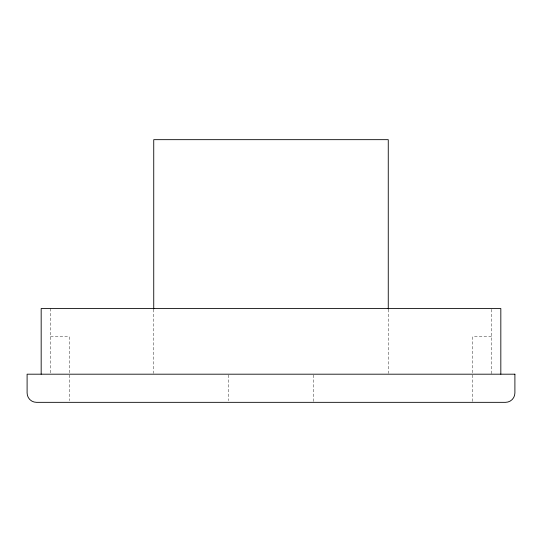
<?xml version="1.0" encoding="UTF-8"?>
<svg xmlns="http://www.w3.org/2000/svg" width="542" height="542" viewBox="0 0 542 542"><rect width="100%" height="100%" fill="white"/><g stroke="black" fill="none" stroke-linecap="round" stroke-linejoin="round"><path stroke-width="0.41" stroke-dasharray="2.71 2.03" d="M50.555 336.663L69.315 336.663L69.315 374.19M491.445 336.663L472.685 336.663L472.685 374.19M491.445 309.353L491.445 374.19M472.685 375.017L472.685 402.333M388.262 309.367L388.262 373.35M313.215 375.017L313.215 402.333M228.785 375.017L228.785 400.673M153.738 309.367L153.738 373.35M69.315 375.017L69.315 400.673M50.555 308.52L50.555 374.19"/><path stroke-width="0.81" d="M500.828 374.19L500.828 308.52L41.172 308.52L41.172 374.19M388.262 308.994L388.262 139.667L153.738 139.667L153.738 308.994M514.9 374.19L27.1 374.19L27.1 392.95A9.383 9.383 0 0 0 36.483 402.333L505.517 402.333A9.383 9.383 0 0 0 514.9 392.95L514.9 374.19"/></g></svg>
